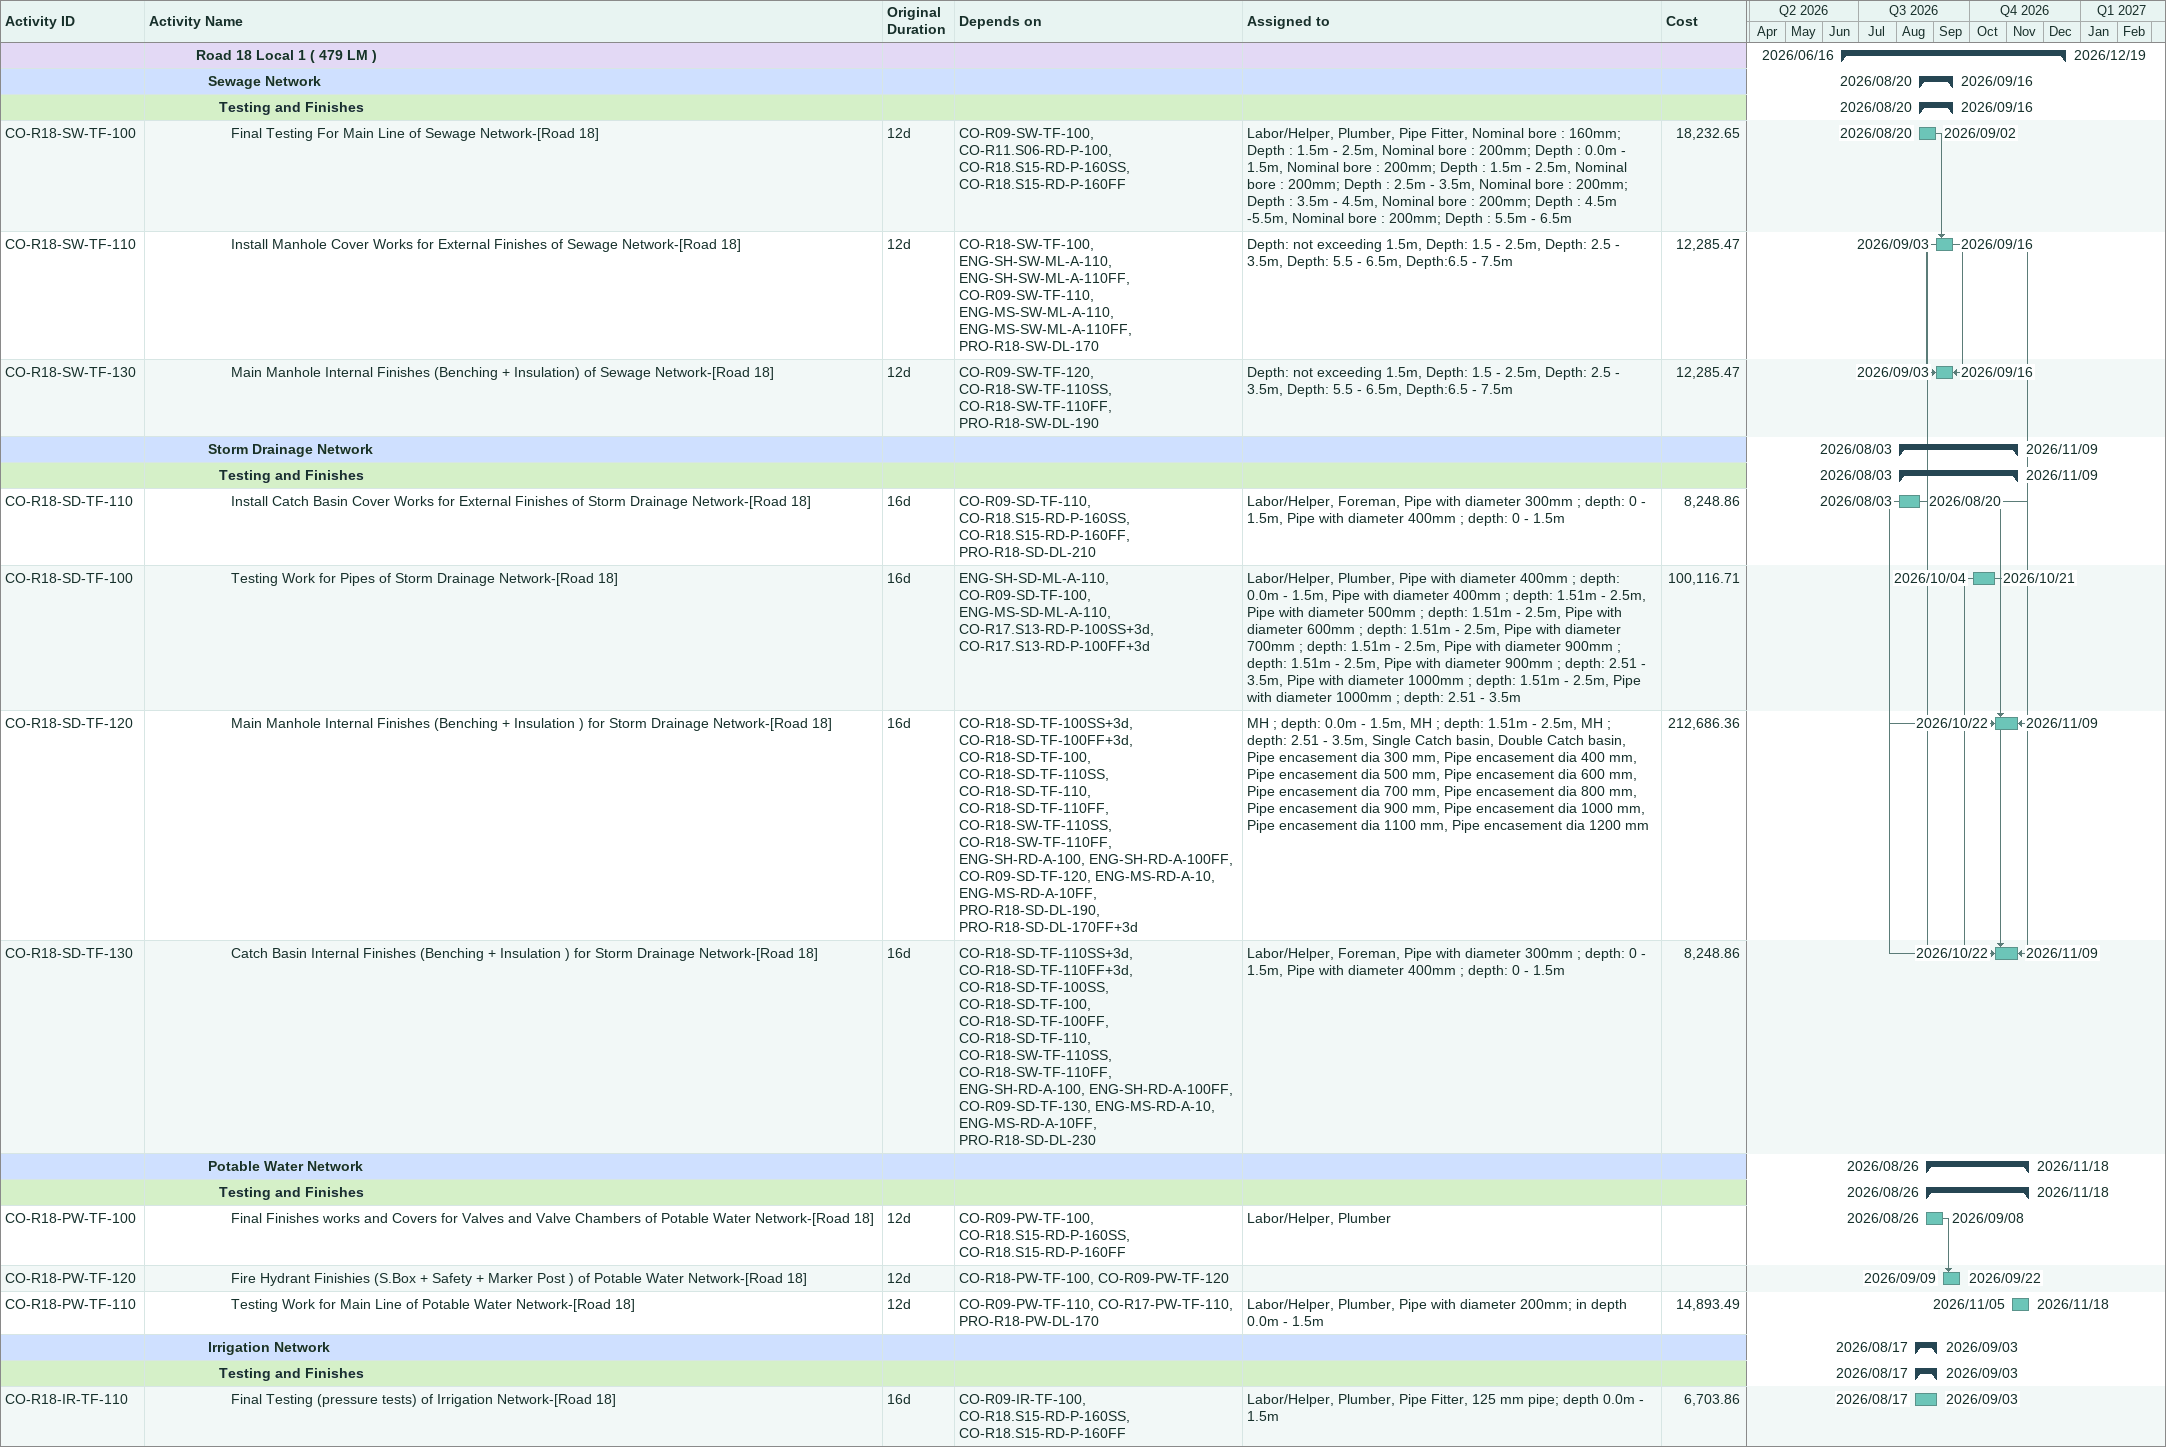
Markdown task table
| ID | Level | Task | Original duration | Start | Finish | Predecessors | Resources | Cost |
|---|---|---|---|---|---|---|---|---|
|  | 5 | **Road 18 Local 1 ( 479 LM )** |  | 2026-06-16 | 2026-12-19 |  |  |  |
|  | 6 | **Sewage Network** |  | 2026-08-20 | 2026-09-16 |  |  |  |
|  | 7 | **Testing and Finishes** |  | 2026-08-20 | 2026-09-16 |  |  |  |
| CO-R18-SW-TF-100 | 8 | Final Testing For Main Line of Sewage Network-[Road 18] | 12d | 2026-08-20 | 2026-09-02 | CO-R09-SW-TF-100, CO-R11.S06-RD-P-100, CO-R18.S15-RD-P-160SS, CO-R18.S15-RD-P-160FF | Labor/Helper, Plumber, Pipe Fitter, Nominal bore : 160mm; Depth : 1.5m - 2.5m, Nominal bore : 200mm; Depth : 0.0m - 1.5m, Nominal bore : 200mm; Depth : 1.5m - 2.5m, Nominal bore : 200mm; Depth : 2.5m - 3.5m, Nominal bore : 200mm; Depth : 3.5m - 4.5m, Nominal bore : 200mm; Depth : 4.5m -5.5m, Nominal bore : 200mm; Depth : 5.5m - 6.5m | 18232.65 |
| CO-R18-SW-TF-110 | 8 | Install Manhole Cover Works for External Finishes of Sewage Network-[Road 18] | 12d | 2026-09-03 | 2026-09-16 | CO-R18-SW-TF-100, ENG-SH-SW-ML-A-110, ENG-SH-SW-ML-A-110FF, CO-R09-SW-TF-110, ENG-MS-SW-ML-A-110, ENG-MS-SW-ML-A-110FF, PRO-R18-SW-DL-170 | Depth: not exceeding 1.5m, Depth: 1.5 - 2.5m, Depth: 2.5 - 3.5m, Depth: 5.5 - 6.5m, Depth:6.5 - 7.5m | 12285.47 |
| CO-R18-SW-TF-130 | 8 | Main Manhole Internal Finishes (Benching + Insulation) of Sewage Network-[Road 18] | 12d | 2026-09-03 | 2026-09-16 | CO-R09-SW-TF-120, CO-R18-SW-TF-110SS, CO-R18-SW-TF-110FF, PRO-R18-SW-DL-190 | Depth: not exceeding 1.5m, Depth: 1.5 - 2.5m, Depth: 2.5 - 3.5m, Depth: 5.5 - 6.5m, Depth:6.5 - 7.5m | 12285.47 |
|  | 6 | **Storm Drainage Network** |  | 2026-08-03 | 2026-11-09 |  |  |  |
|  | 7 | **Testing and Finishes** |  | 2026-08-03 | 2026-11-09 |  |  |  |
| CO-R18-SD-TF-110 | 8 | Install Catch Basin Cover Works for External Finishes of Storm Drainage Network-[Road 18] | 16d | 2026-08-03 | 2026-08-20 | CO-R09-SD-TF-110, CO-R18.S15-RD-P-160SS, CO-R18.S15-RD-P-160FF, PRO-R18-SD-DL-210 | Labor/Helper, Foreman, Pipe with diameter 300mm ; depth: 0 - 1.5m, Pipe with diameter 400mm ; depth: 0 - 1.5m | 8248.86 |
| CO-R18-SD-TF-100 | 8 | Testing Work for Pipes of Storm Drainage Network-[Road 18] | 16d | 2026-10-04 | 2026-10-21 | ENG-SH-SD-ML-A-110, CO-R09-SD-TF-100, ENG-MS-SD-ML-A-110, CO-R17.S13-RD-P-100SS+3d, CO-R17.S13-RD-P-100FF+3d | Labor/Helper, Plumber, Pipe with diameter 400mm ; depth: 0.0m - 1.5m, Pipe with diameter 400mm ; depth: 1.51m - 2.5m, Pipe with diameter 500mm ; depth: 1.51m - 2.5m, Pipe with diameter 600mm ; depth: 1.51m - 2.5m, Pipe with diameter 700mm ; depth: 1.51m - 2.5m, Pipe with diameter 900mm ; depth: 1.51m - 2.5m, Pipe with diameter 900mm ; depth: 2.51 - 3.5m, Pipe with diameter 1000mm ; depth: 1.51m - 2.5m, Pipe with diameter 1000mm ; depth: 2.51 - 3.5m | 100116.71 |
| CO-R18-SD-TF-120 | 8 | Main Manhole Internal Finishes (Benching + Insulation ) for Storm Drainage Network-[Road 18] | 16d | 2026-10-22 | 2026-11-09 | CO-R18-SD-TF-100SS+3d, CO-R18-SD-TF-100FF+3d, CO-R18-SD-TF-100, CO-R18-SD-TF-110SS, CO-R18-SD-TF-110, CO-R18-SD-TF-110FF, CO-R18-SW-TF-110SS, CO-R18-SW-TF-110FF, ENG-SH-RD-A-100, ENG-SH-RD-A-100FF, CO-R09-SD-TF-120, ENG-MS-RD-A-10, ENG-MS-RD-A-10FF, PRO-R18-SD-DL-190, PRO-R18-SD-DL-170FF+3d | MH ; depth: 0.0m - 1.5m, MH ; depth: 1.51m - 2.5m, MH ; depth: 2.51 - 3.5m, Single Catch basin, Double Catch basin, Pipe encasement dia 300 mm, Pipe encasement dia 400 mm, Pipe encasement dia 500 mm, Pipe encasement dia 600 mm, Pipe encasement dia 700 mm, Pipe encasement dia 800 mm, Pipe encasement dia 900 mm, Pipe encasement dia 1000 mm, Pipe encasement dia 1100 mm, Pipe encasement dia 1200 mm | 212686.36 |
| CO-R18-SD-TF-130 | 8 | Catch Basin Internal Finishes (Benching + Insulation ) for Storm Drainage Network-[Road 18] | 16d | 2026-10-22 | 2026-11-09 | CO-R18-SD-TF-110SS+3d, CO-R18-SD-TF-110FF+3d, CO-R18-SD-TF-100SS, CO-R18-SD-TF-100, CO-R18-SD-TF-100FF, CO-R18-SD-TF-110, CO-R18-SW-TF-110SS, CO-R18-SW-TF-110FF, ENG-SH-RD-A-100, ENG-SH-RD-A-100FF, CO-R09-SD-TF-130, ENG-MS-RD-A-10, ENG-MS-RD-A-10FF, PRO-R18-SD-DL-230 | Labor/Helper, Foreman, Pipe with diameter 300mm ; depth: 0 - 1.5m, Pipe with diameter 400mm ; depth: 0 - 1.5m | 8248.86 |
|  | 6 | **Potable Water Network** |  | 2026-08-26 | 2026-11-18 |  |  |  |
|  | 7 | **Testing and Finishes** |  | 2026-08-26 | 2026-11-18 |  |  |  |
| CO-R18-PW-TF-100 | 8 | Final Finishes works and Covers for Valves and Valve Chambers of Potable Water Network-[Road 18] | 12d | 2026-08-26 | 2026-09-08 | CO-R09-PW-TF-100, CO-R18.S15-RD-P-160SS, CO-R18.S15-RD-P-160FF | Labor/Helper, Plumber |  |
| CO-R18-PW-TF-120 | 8 | Fire Hydrant Finishies (S.Box + Safety + Marker Post ) of Potable Water Network-[Road 18] | 12d | 2026-09-09 | 2026-09-22 | CO-R18-PW-TF-100, CO-R09-PW-TF-120 |  |  |
| CO-R18-PW-TF-110 | 8 | Testing Work for Main Line of Potable Water Network-[Road 18] | 12d | 2026-11-05 | 2026-11-18 | CO-R09-PW-TF-110, CO-R17-PW-TF-110, PRO-R18-PW-DL-170 | Labor/Helper, Plumber, Pipe with diameter 200mm; in depth 0.0m - 1.5m | 14893.49 |
|  | 6 | **Irrigation Network** |  | 2026-08-17 | 2026-09-03 |  |  |  |
|  | 7 | **Testing and Finishes** |  | 2026-08-17 | 2026-09-03 |  |  |  |
| CO-R18-IR-TF-110 | 8 | Final Testing (pressure tests) of Irrigation Network-[Road 18] | 16d | 2026-08-17 | 2026-09-03 | CO-R09-IR-TF-100, CO-R18.S15-RD-P-160SS, CO-R18.S15-RD-P-160FF | Labor/Helper, Plumber, Pipe Fitter, 125 mm pipe; depth 0.0m - 1.5m | 6703.86 |
